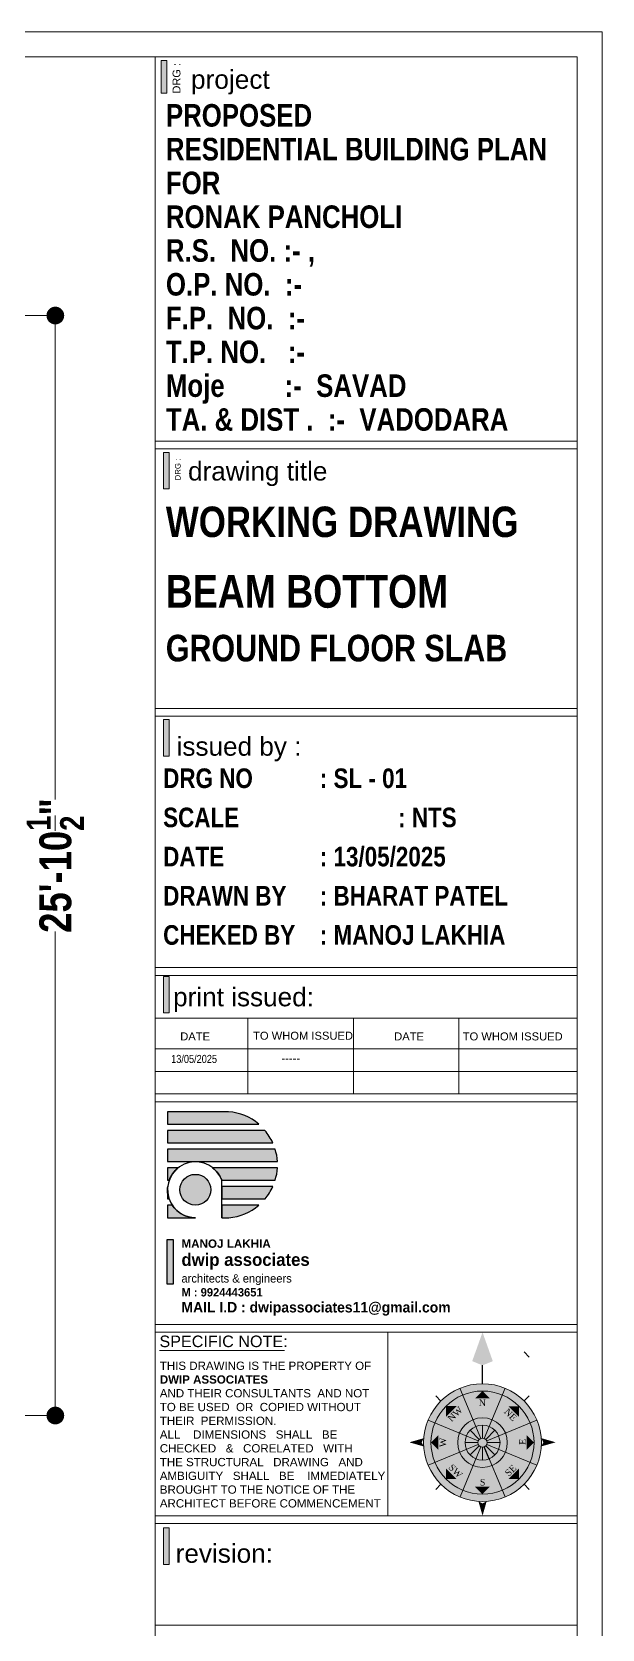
# Model space of a CAD drawing. Header units: millimetres. Extents: x 56222 to 3066687, y -650199 to -121287.
# Drawn here: x 152437.2 to 152598.2, y -174221.9 to -173771.1 of the extents above; entities that cross this region are included whole.
import ezdxf
from ezdxf.enums import TextEntityAlignment as Align

# ---------------------------------------------------------------- set-up
doc = ezdxf.new("R2010")
doc.units = ezdxf.units.MM
doc.header["$MEASUREMENT"] = 0
doc.header["$PDMODE"] = 35
doc.layers.get('Defpoints').update_dxf_attribs({"color": 220})
for name, color, linetype, lineweight in [('plot boundary', 26, 'Continuous', 30), ('STAIRCASE', 45, 'Continuous', 25), ('X_SHEET', 7, 'Continuous', 9), ('XX~SLAB ( BEAM )~ ( DIM )', 7, 'Continuous', 9)]:
    doc.layers.add(name, color=color, linetype=linetype, lineweight=lineweight)
doc.styles.add("AR_0'-0", font='arial.ttf')
doc.styles.add('AR_6', font='arial.ttf', dxfattribs={"height": 6})
doc.styles.add("Cn_BT_0'-0", font='swissc.ttf')
doc.styles.add('Cn_BT_9 ( BOLD )', font='swisscb.ttf', dxfattribs={"height": 9})
doc.styles.add('DUTCH801', font='dutcheb.ttf', dxfattribs={"height": 6.5})
doc.styles.add('KATHA', font='swissc.ttf')
doc.styles.get("Standard").update_dxf_attribs({"font": 'arial.ttf', "height": 6})
doc.dimstyles.new('Cn_BT_9 ( BOLD )', dxfattribs={"dimtxt": 9, "dimasz": 5, "dimexe": 1.5, "dimexo": 0, "dimgap": 0.09, "dimtad": 0, "dimzin": 3, "dimdsep": 46, "dimlunit": 4, "dimtxsty": 'Cn_BT_9 ( BOLD )', "dimblk": 'DOT', "dimcen": 0.09, "dimdle": 1.5, "dimclrd": 251, "dimclre": 251, "dimclrt": 5, "dimadec": 0, "dimazin": 0, "dimtfac": 0.75, "dimtofl": 0, "dimtmove": 0, "dimatfit": 3, "dimfxl": 0, "dimtolj": 1, "dimtzin": 0, "dimlwd": 15, "dimlwe": 15, "dimarcsym": 0})

# ---------------------------------------------------------------- blocks, each defined once
blk = doc.blocks.new('NORTH')
h = blk.add_hatch(color=9)
h.set_gradient(color1=(201, 201, 201), color2=(237, 237, 237), one_color=1, tint=0.93, name='SPHERICAL')
edge = h.paths.add_edge_path()
edge.add_arc((329168.36, -156620.06), 24.14, 0, 360)
at = {"layer": 'X_SHEET'}
for color, points in [(224, [(329168.39, -156574.83), (329168.37, -156588.36), (329164.15, -156586.66)]), (230, [(329172.6, -156586.67), (329168.37, -156588.36), (329168.39, -156574.83)]), (47, [(329165.31, -156601.96), (329168.36, -156598.92), (329171.4, -156601.97)]), (47, [(329153.43, -156609.39), (329153.44, -156605.09), (329157.74, -156605.09)]), (47, [(329179.03, -156605.13), (329183.33, -156605.13), (329183.33, -156609.44)]), (224, [(329143.42, -156619.93), (329144.27, -156618.24), (329138.35, -156619.94)]), (230, [(329144.27, -156621.62), (329143.42, -156619.93), (329138.35, -156619.94)]), (47, [(329147.22, -156620.03), (329150.27, -156616.99), (329150.26, -156623.08)]), (47, [(329186.45, -156623.1), (329186.46, -156617.01), (329189.5, -156620.06)]), (230, [(329192.45, -156621.62), (329193.3, -156619.93), (329198.37, -156619.94)]), (224, [(329193.3, -156619.93), (329192.46, -156618.24), (329198.37, -156619.94)]), (47, [(329153.39, -156634.98), (329153.4, -156630.68), (329157.7, -156634.99)]), (47, [(329178.98, -156635.02), (329183.29, -156630.72), (329183.29, -156635.03)]), (47, [(329171.38, -156638.16), (329165.29, -156638.15), (329168.33, -156641.2)]), (230, [(329166.68, -156644.13), (329168.37, -156644.98), (329168.36, -156650.06)]), (224, [(329168.37, -156644.98), (329170.06, -156644.14), (329168.36, -156650.06)])]:
    blk.add_hatch(color=color, dxfattribs=at).paths.add_polyline_path(points)
at = {"color": 254, "lineweight": 5}
for p, q in [((329185.43, -156582.85), (329187.55, -156584.97)), ((329168.36, -156618.18), (329168.36, -156612.88)), ((329167.03, -156618.73), (329163.29, -156614.98)), ((329169.69, -156618.73), (329173.44, -156614.98)), ((329166.49, -156620.06), (329161.19, -156620.06)), ((329167.03, -156621.39), (329163.29, -156625.13)), ((329168.36, -156621.93), (329168.36, -156627.23)), ((329169.69, -156621.39), (329173.44, -156625.13)), ((329170.24, -156620.06), (329175.54, -156620.06))]:
    blk.add_line(p, q, dxfattribs=at)
at = {"color": 250, "lineweight": 9}
for p, q in [((329167.64, -156618.32), (329159.12, -156597.75)), ((329169.08, -156618.32), (329177.6, -156597.75)), ((329151.3, -156602.99), (329149.18, -156600.87)), ((329185.43, -156602.99), (329187.55, -156600.87)), ((329146.06, -156610.82), (329166.63, -156619.34)), ((329170.1, -156619.34), (329190.67, -156610.82)), ((329146.06, -156629.3), (329166.63, -156620.78)), ((329159.12, -156642.36), (329167.64, -156621.79)), ((329177.6, -156642.36), (329169.08, -156621.79)), ((329170.1, -156620.78), (329190.67, -156629.3)), ((329151.3, -156637.13), (329149.18, -156639.25)), ((329185.43, -156637.13), (329187.55, -156639.25))]:
    blk.add_line(p, q, dxfattribs=at)
at = {"color": 1}
blk.add_line((329171.11, -156626.69), (329169.08, -156621.79), dxfattribs=at)
at = {"lineweight": 9}
for radius in [24.14, 21.14, 10.18, 7.18, 1.88]:
    blk.add_circle((329168.36, -156620.06), radius, dxfattribs=at)
at = {"layer": 'X_SHEET', "color": 29, "linetype": 'Continuous', "lineweight": 25}
blk.add_line((329168.36, -156595.92), (329168.37, -156588.36), dxfattribs=at)
at = {"layer": 'X_SHEET', "color": 26, "linetype": 'ByBlock', "lineweight": -2, "style": 'DUTCH801'}
for s, rotation, p in [('NW', 44.9141, (329156.19, -156607.39)), ('N', 359.9141, (329168.3, -156602.36)), ('SE', 44.9141, (329178.93, -156630.51)), ('S', 359.9141, (329168.41, -156634.95))]:
    blk.add_text(s, height=2.7, rotation=rotation, dxfattribs=at).set_placement(p, align=Align.TOP_CENTER)
for s, rotation, p in [('NE', 314.9141, (329178.93, -156609.55)), ('W', 89.9141, (329153.45, -156619.96)), ('E', 89.9141, (329186.06, -156619.76)), ('SW', 314.9141, (329156.33, -156632.65))]:
    blk.add_text(s, height=2.7, rotation=rotation, dxfattribs=at).set_placement(p, align=Align.CENTER)
blk = doc.blocks.new('logo')
at = {"layer": 'STAIRCASE', "linetype": 'Continuous', "ltscale": 15}
h = blk.add_hatch(color=0, dxfattribs=at)
edge = h.paths.add_edge_path()
edge.add_line((52190.2, -8438.8), (52131.5, -8438.8))
edge.add_line((52131.5, -8438.8), (52131.5, -8450.8))
edge.add_line((52131.5, -8450.8), (52219.1, -8450.8))
edge.add_arc((52186.1, -8489.7), 51, 49.5898, 85.3906)
edge = h.paths.add_edge_path()
edge.add_line((52225, -8456.8), (52131.5, -8456.8))
edge.add_line((52131.5, -8456.8), (52131.5, -8468.8))
edge.add_line((52131.5, -8468.8), (52232.6, -8468.8))
edge.add_arc((52186.1, -8489.7), 51, 24.196, 40.1809)
edge = h.paths.add_edge_path()
edge.add_line((52234.8, -8474.7), (52131.5, -8474.7))
edge.add_line((52131.5, -8474.7), (52131.5, -8486.7))
edge.add_line((52131.5, -8486.7), (52237, -8486.7))
edge.add_arc((52186.1, -8489.7), 51, 3.3421, 17.076)
edge = h.paths.add_edge_path()
edge.add_line((52237, -8492.6), (52174.8, -8492.6))
edge.add_arc((52158.3, -8513.7), 26.8, 19.8001, 51.8901, ccw=False)
edge.add_line((52183.5, -8504.6), (52234.8, -8504.6))
edge.add_arc((52186.1, -8489.7), 51, 342.9464, 356.6794)
edge = h.paths.add_edge_path()
edge.add_line((52232.6, -8510.5), (52183.5, -8510.5))
edge.add_line((52183.5, -8510.5), (52183.5, -8522.5))
edge.add_line((52183.5, -8522.5), (52225.1, -8522.5))
edge.add_arc((52186.1, -8489.7), 51, 319.8472, 335.8275)
edge = h.paths.add_edge_path()
edge.add_line((52219.2, -8528.5), (52183.5, -8528.5))
edge.add_line((52183.5, -8528.5), (52183.5, -8540.5))
edge.add_line((52183.5, -8540.5), (52190.4, -8540.5))
edge.add_arc((52186.1, -8489.7), 51, 274.8693, 310.4434)
edge = h.paths.add_edge_path()
edge.add_line((52136, -8528.5), (52131.5, -8528.5))
edge.add_line((52131.5, -8528.5), (52131.5, -8540.5))
edge.add_line((52131.5, -8540.5), (52158.3, -8540.5))
edge.add_arc((52158.3, -8513.7), 26.8, 213.4982, 270, ccw=False)
edge = h.paths.add_edge_path()
edge.add_line((52131.5, -8513.7), (52131.5, -8522.5))
edge.add_line((52131.5, -8522.5), (52133, -8522.5))
edge.add_arc((52158.3, -8513.7), 26.8, 180, 199.307, ccw=False)
edge = h.paths.add_edge_path()
edge.add_line((52131.7, -8510.5), (52131.5, -8510.5))
edge.add_line((52131.5, -8510.5), (52131.5, -8513.7))
edge.add_arc((52158.3, -8513.7), 26.8, 173.2545, 180, ccw=False)
edge = h.paths.add_edge_path()
edge.add_line((52141.8, -8492.6), (52131.5, -8492.6))
edge.add_line((52131.5, -8492.6), (52131.5, -8504.6))
edge.add_line((52131.5, -8504.6), (52133.1, -8504.6))
edge.add_arc((52158.3, -8513.7), 26.8, 128.1099, 160.1999, ccw=False)
edge = h.paths.add_edge_path()
edge.add_arc((52158.3, -8513.7), 14.8, 0, 360)
at = {"layer": 'STAIRCASE', "color": 0, "linetype": 'Continuous', "ltscale": 15}
blk.add_line((52183.5, -8540.5), (52183.5, -8504.6), dxfattribs=at)
for points in [[(52190.2, -8438.8), (52131.5, -8438.8), (52131.5, -8450.8), (52219.1, -8450.8, 0.157494)], [(52225, -8456.8), (52131.5, -8456.8), (52131.5, -8468.8), (52232.6, -8468.8, 0.06986)], [(52234.8, -8474.7), (52131.5, -8474.7), (52131.5, -8486.7), (52237, -8486.7, 0.059998)], [(52141.8, -8492.6), (52131.5, -8492.6), (52131.5, -8504.6), (52133.1, -8504.6, -0.140942)], [(52237, -8492.6), (52174.8, -8492.6, -0.140942), (52183.5, -8504.6), (52234.8, -8504.6, 0.059993)], [(52131.7, -8510.5), (52131.5, -8510.5), (52131.5, -8513.7, -0.029441)], [(52131.5, -8513.7), (52131.5, -8522.5), (52133, -8522.5, -0.084443)], [(52232.6, -8510.5), (52183.5, -8510.5), (52183.5, -8522.5), (52225.1, -8522.5, 0.069841)], [(52136, -8528.5), (52131.5, -8528.5), (52131.5, -8540.5), (52158.3, -8540.5, -0.251655)], [(52219.2, -8528.5), (52183.5, -8528.5), (52183.5, -8540.5), (52190.4, -8540.5, 0.15648)]]:
    blk.add_lwpolyline(points, format="xyb", close=True, dxfattribs=at)
blk.add_circle((52158.3, -8513.7), 14.8, dxfattribs=at)
blk.add_arc((52158.3, -8513.7), 26.8, 19.8001, 270, dxfattribs=at)
blk = doc.blocks.new('_Dot')
at = {"color": 0, "linetype": 'ByBlock', "lineweight": -2}
blk.add_line((-0.5, 0), (-1, 0), dxfattribs=at)
at = {"color": 0, "linetype": 'ByBlock', "const_width": 0.5}
blk.add_lwpolyline([(-0.25, 0, 1), (0.25, 0, 1)], format="xyb", close=True, dxfattribs=at)
blk = doc.blocks.new('*D112')
at = {"layer": 'Defpoints', "color": 0, "lineweight": 0, "transparency": 16777216}
for p in [(152382.21, -173851.18), (152382.21, -174161.68), (152443.81, -174161.68)]:
    blk.add_point(p, dxfattribs=at)
at = {"layer": 'XX~SLAB ( BEAM )~ ( DIM )', "color": 251, "lineweight": 15, "transparency": 16777216}
for p, q in [((152382.21, -173851.18), (152445.31, -173851.18)), ((152443.81, -173856.18), (152443.81, -173987.81)), ((152443.81, -174156.68), (152443.81, -174025.05)), ((152382.21, -174161.68), (152445.31, -174161.68))]:
    blk.add_line(p, q, dxfattribs=at)
at = {"layer": 'XX~SLAB ( BEAM )~ ( DIM )', "color": 251, "lineweight": 15, "transparency": 16777216, "xscale": 5, "yscale": 5, "zscale": 5}
for p, rotation in [((152443.81, -173851.18), 90), ((152443.81, -174161.68), 270)]:
    blk.add_blockref('_Dot', p, dxfattribs=dict(at, rotation=rotation))
at = {"layer": 'XX~SLAB ( BEAM )~ ( DIM )', "color": 5, "transparency": 16777216, "insert": (152443.81, -174006.43), "char_height": 9, "attachment_point": 5, "rotation": 90, "style": 'Cn_BT_9 ( BOLD )'}
blk.add_mtext('\\A1;25\'-10{\\H0.75x;\\S1/2;}"', dxfattribs=at)

msp = doc.modelspace()

# ---------------------------------------------------------------- hatches: boundary and pattern name
at = {"layer": 'STAIRCASE', "linetype": 'Continuous', "ltscale": 15}
msp.add_hatch(color=251, dxfattribs=at).paths.add_polyline_path([(152475.3609, -174111.9776), (152477.0818, -174111.9776), (152477.0818, -174124.5629), (152475.3609, -174124.5629)])
at = {"layer": 'X_SHEET', "ltscale": 0.25}
h = msp.add_hatch(color=0, dxfattribs=at)
h.dxf.hatch_style = 1
h.paths.add_polyline_path([(152475.9888, -173889.8042), (152474.3867, -173889.8042), (152474.3867, -173900.1084), (152475.9888, -173900.1084)])
h = msp.add_hatch(color=0, dxfattribs=at)
h.dxf.hatch_style = 1
h.paths.add_polyline_path([(152475.9889, -173965.2428), (152474.3868, -173965.2428), (152474.3868, -173975.547), (152475.9889, -173975.547)])
h = msp.add_hatch(color=0, dxfattribs=at)
h.dxf.hatch_style = 1
h.paths.add_polyline_path([(152475.9855, -174037.7157), (152474.3834, -174037.7157), (152474.3834, -174048.0199), (152475.9855, -174048.0199)])
h = msp.add_hatch(color=0, dxfattribs=at)
h.dxf.hatch_style = 1
h.paths.add_polyline_path([(152475.9888, -174193.4062), (152474.3868, -174193.4062), (152474.3868, -174203.7104), (152475.9888, -174203.7104)])

# ---------------------------------------------------------------- linework, layer by layer
at = {"layer": 'plot boundary', "color": 251, "ltscale": 0.25}
msp.add_lwpolyline([(152475.3609, -174111.9776), (152477.0818, -174111.9776), (152477.0818, -174124.5629), (152475.3609, -174124.5629)], close=True, dxfattribs=at)
at = {"layer": 'X_SHEET', "color": 0, "linetype": 'Continuous', "lineweight": 9}
for p, q in [((152472.04, -174049.5384), (152591.1792, -174049.5384)), ((152498.1759, -174049.5384), (152498.1759, -174070.9032)), ((152527.9522, -174049.5384), (152527.9522, -174070.9032)), ((152557.7178, -174049.5384), (152557.7178, -174070.9032)), ((152591.1792, -174058.1927), (152472.0407, -174058.1927)), ((152591.1792, -174064.548), (152472.0413, -174064.548))]:
    msp.add_line(p, q, dxfattribs=at)
at = {"layer": 'X_SHEET', "linetype": 'Continuous'}
msp.add_line((152473.2197, -174143.3556), (152508.5364, -174143.3556), dxfattribs=at)
at = {"layer": 'X_SHEET'}
for points in [[(152598.1826, -174306.0603), (151831.0342, -174306.0603), (151831.0342, -173771.1275), (152598.1826, -173771.1275)], [(152591.1826, -174299.0603), (151838.0342, -174299.0603), (151838.0342, -173778.1275), (152591.1826, -173778.1275)], [(152472.042, -173886.6052), (152591.1826, -173886.6052), (152591.1826, -173778.1275), (152472.042, -173778.1275)], [(152472.042, -173778.1275), (152591.1826, -173778.1275), (152591.1827, -174299.0603), (152472.0421, -174299.0603)], [(152591.1826, -173888.8128), (152472.042, -173888.8128), (152472.042, -173962.0621), (152591.1826, -173962.0621)], [(152472.042, -173964.2697), (152591.1826, -173964.2697), (152591.1826, -174035.2452), (152472.042, -174035.2452)], [(152472.042, -174070.9032), (152591.1792, -174070.9032), (152591.1792, -174037.4527), (152472.042, -174037.4527)], [(152472.042, -174073.1108), (152591.1826, -174073.1108), (152591.1826, -174135.9792), (152472.042, -174135.9792)], [(152537.683, -174189.9642), (152472.042, -174189.9642), (152472.042, -174138.1868), (152537.683, -174138.1868)], [(152472.042, -174189.9642), (152591.1826, -174189.9642), (152591.1826, -174138.1868), (152472.042, -174138.1868)], [(152472.042, -174192.1718), (152591.1826, -174192.1718), (152591.1826, -174220.8452), (152472.042, -174220.8452)]]:
    msp.add_lwpolyline(points, close=True, dxfattribs=at)
at = {"layer": 'X_SHEET', "color": 0, "ltscale": 0.25}
for points in [[(152473.6951, -173779.1851), (152475.3311, -173779.1851), (152475.3311, -173788.3939), (152473.6951, -173788.3939)], [(152474.3867, -173889.8042), (152475.9888, -173889.8042), (152475.9888, -173900.1084), (152474.3867, -173900.1084)], [(152474.3868, -173965.2428), (152475.9889, -173965.2428), (152475.9889, -173975.547), (152474.3868, -173975.547)], [(152474.3834, -174037.7157), (152475.9855, -174037.7157), (152475.9855, -174048.0199), (152474.3834, -174048.0199)], [(152474.3868, -174193.4062), (152475.9888, -174193.4062), (152475.9888, -174203.7104), (152474.3868, -174203.7104)]]:
    msp.add_lwpolyline(points, close=True, dxfattribs=at)
msp.add_solid([(152475.3311, -173788.3939), (152473.6951, -173788.3939), (152475.3311, -173779.1851), (152473.6951, -173779.1851)], dxfattribs=at)

# ---------------------------------------------------------------- block references
at = {"xscale": 0.6882641349497078, "yscale": 0.6882641349497078, "zscale": 0.6882641349497078, "rotation": 0.02728220589949871}
msp.add_blockref('NORTH', (-74041.6551, -66481.2389), dxfattribs=at)
at = {"layer": 'STAIRCASE', "color": 251, "linetype": 'Continuous', "xscale": 0.2942633925449627, "yscale": 0.2942633925449627, "zscale": 0.2942633925449627}
msp.add_blockref('logo', (137135.0857, -171592.678), dxfattribs=at)

# ---------------------------------------------------------------- texts
at = {"layer": 'plot boundary', "color": 251, "ltscale": 0.25, "insert": (152479.4202, -174111.9776), "char_height": 3.531161, "attachment_point": 1}
msp.add_mtext('{\\fArial|b1|i0|c0|p34;\\H0.6667x;MANOJ LAKHIA\\fBankGothic Lt BT|b1|i0|c0|p34;\\P\\fBankGothic Md BT|b1|i0|c0|p34;\\H1.5x;dwip associates\\P\\fBankGothic Lt BT|b0|i0|c0|p34;\\H0.6667x;architects & engineers\\P\\fStylus BT|b1|i0|c0|p34;\\H0.9999x;M : 9924443651\\P\\H1.25x;MAIL I.D : dwipassociates11@gmail.com}', dxfattribs=at)
at = {"layer": 'X_SHEET', "color": 0, "ltscale": 0.25, "insert": (152476.9169, -173788.5039), "char_height": 2.21199, "width": 9.483907, "attachment_point": 1, "rotation": 90, "style": "AR_0'-0"}
msp.add_mtext('DRG :', dxfattribs=at)
at = {"layer": 'X_SHEET', "color": 0, "ltscale": 0.25, "attachment_point": 1}
for s, insert, char_height, style in [('{\\fSwis721 Ex BT|b0|i0|c0|p34;project}', (152482.1021, -173781.8679), 5.308778, 'AR_6'), ('{\\fSwis721 Cn BT|b1|i0|c0|p34;BEAM BOTTOM}', (152475.0056, -173924.4438), 9.214445, 'KATHA'), ('{\\fSwis721 Cn BT|b1|i0|c0|p34;GROUND FLOOR SLAB}', (152475.0056, -173941.3032), 7.5, 'KATHA')]:
    msp.add_mtext(s, dxfattribs=dict(at, insert=insert, char_height=char_height, style=style))
at = {"layer": 'X_SHEET', "color": 0, "linetype": 'Continuous', "attachment_point": 1, "style": "Cn_BT_0'-0"}
for s, insert, char_height, line_spacing_factor in [('{\\fSwis721 Cn BT|b1|i0|c0|p34;PROPOSED\\PRESIDENTIAL BUILDING PLAN\\PFOR\\P\\C5;RONAK PANCHOLI  \\C1; \\C29;\\P\\C0;R.S.  NO. :- , \\PO.P. NO.  :-      \\PF.P.  NO.  :-          \\PT.P. NO.   :-  \\PMoje ^I    :-  SAVAD\\PTA. & DIST .  :-  VADODARA}', (152475.0348, -173791.4875), 6.357435, 0.9), ('\\A1;{\\fSwis721 Cn BT|b1|i0|c0|p34;DRG NO ^I: SL - 01\\PSCALE ^I^I: NTS\\PDATE ^I^I: 13/05/2025\\P\\A0;DRAWN BY ^I: BHARAT PATEL\\PCHEKED BY ^I: MANOJ LAKHIA}', (152474.2563, -173979.0209), 5.528667, 1.2)]:
    msp.add_mtext(s, dxfattribs=dict(at, insert=insert, char_height=char_height, line_spacing_factor=line_spacing_factor))
at = {"layer": 'X_SHEET', "color": 0, "ltscale": 0.25, "insert": (152477.593, -173897.7201), "char_height": 1.58405, "attachment_point": 1, "rotation": 90}
msp.add_mtext('DRG :', dxfattribs=at)
at = {"layer": 'X_SHEET', "color": 0, "ltscale": 0.25, "char_height": 5.280173, "attachment_point": 1}
for s, insert in [('{\\fSwis721 Ex BT|b0|i0|c0|p34;drawing title}', (152481.2818, -173892.4628)), ('issued by :', (152478.0417, -173970.1495)), ('{\\fArial|b0|i0|c0|p34;print issued:}', (152477.0644, -174040.8835))]:
    msp.add_mtext(s, dxfattribs=dict(at, insert=insert))
at = {"layer": 'X_SHEET', "ltscale": 0.25, "insert": (152475.0056, -173905.1099), "char_height": 8.600149, "attachment_point": 1, "style": 'KATHA'}
msp.add_mtext('{\\fSwis721 Cn BT|b1|i0|c0|p34;WORKING DRAWING}', dxfattribs=at)
at = {"layer": 'X_SHEET', "color": 0, "linetype": 'Continuous', "attachment_point": 1}
for s, insert, char_height in [('{\\fArial|b0|i0|c0|p34;DATE}', (152479.0769, -174053.5326), 2.258419), ('{\\fArial|b0|i0|c0|p34;TO WHOM ISSUED}', (152499.6443, -174053.3383), 2.258419), ('{\\fArial|b0|i0|c0|p34;DATE}', (152539.4846, -174053.5326), 2.258419), ('{\\fArial|b0|i0|c0|p34;TO WHOM ISSUED}', (152558.8403, -174053.5326), 2.258419), ('{\\fArial|b0|i0|c0|p34;-----}', (152507.6657, -174059.6936), 2.258419), ('THIS DRAWING IS THE PROPERTY OF \\P{\\fArial|b1|i0|c0|p34;\\C59;DWIP ASSOCIATES\\C29; \\fArial|b0|i0|c0|p34;\\P}AND THEIR CONSULTANTS  AND NOT \\PTO BE USED  OR  COPIED WITHOUT \\PTHEIR  PERMISSION.\\PALL    DIMENSIONS   SHALL   BE   \\PCHECKED   &   CORELATED   WITH   \\PTHE STRUCTURAL   DRAWING   AND   \\PAMBIGUITY   SHALL   BE    IMMEDIATELY \\PBROUGHT TO THE NOTICE OF THE \\PARCHITECT BEFORE COMMENCEMENT', (152473.3092, -174146.4545), 2.330297)]:
    msp.add_mtext(s, dxfattribs=dict(at, insert=insert, char_height=char_height))
at = {"layer": 'X_SHEET', "color": 0, "linetype": 'Continuous', "insert": (152476.5106, -174059.8879), "char_height": 2.25842, "attachment_point": 1, "style": 'KATHA'}
msp.add_mtext('13/05/2025', dxfattribs=at)
at = {"layer": 'X_SHEET', "linetype": 'Continuous', "insert": (152473.2041, -174139.1055), "char_height": 3.262161, "attachment_point": 1}
msp.add_mtext('SPECIFIC NOTE:', dxfattribs=at)
at = {"layer": 'X_SHEET', "color": 29, "ltscale": 0.25, "insert": (152477.7903, -174197.9544), "char_height": 5.280173, "attachment_point": 1}
msp.add_mtext('{\\C0;revision:}', dxfattribs=at)

# ---------------------------------------------------------------- dimensions: what is measured, and where the dimension line sits
at = {"layer": 'XX~SLAB ( BEAM )~ ( DIM )'}
dim = msp.add_linear_dim(base=(152443.8141, -174161.6764), p1=(152382.2071, -173851.1763), p2=(152382.2071, -174161.6764), angle=90, dimstyle='Cn_BT_9 ( BOLD )', dxfattribs=at)
dim.commit()
dim.dimension.update_dxf_attribs({"geometry": '*D112', "text_midpoint": (152443.8141, -174006.4264)})

doc.saveas('drawing.dxf')
